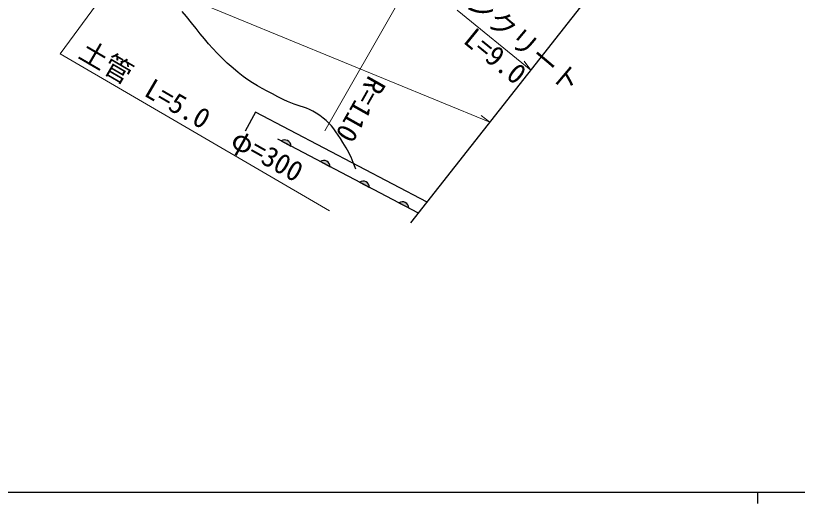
# Model space of a CAD drawing. Units: millimetres, scale not verified. Extents: x 40000 to 680000, y 20000 to 380000.
# Drawn here: x 201046 to 271588, y 204000 to 248030 of the extents above; entities that cross this region are included whole.
import ezdxf
from ezdxf.enums import TextEntityAlignment as Align

# ---------------------------------------------------------------- set-up
doc = ezdxf.new("R2010")
doc.units = ezdxf.units.MM
doc.header["$LTSCALE"] = 1000
for name, color, linetype, lineweight in [('M-BGD', 7, 'Continuous', 25), ('M-BGD-HTXT', 7, 'Continuous', 13), ('M-BMK-SRVR', 3, 'Continuous', 25), ('M-STR-HTXT', 7, 'Continuous', 13), ('M-TTL-BAND', 7, 'Continuous', 25)]:
    doc.layers.add(name, color=color, linetype=linetype, lineweight=lineweight)
doc.styles.add('ＭＳ ゴシック', font='')
doc.styles.get('ＭＳ ゴシック').set_extended_font_data('MS Gothic')

msp = doc.modelspace()

# ---------------------------------------------------------------- hatches: boundary and pattern name
at = {"layer": 'M-BGD'}
for points in [[(225891, 236250, 0.6), (225006, 236715)], [(229432, 234389, 0.6), (228547, 234854)], [(232972, 232527, 0.6), (232087, 232993)], [(236513, 230666, 0.6), (235628, 231131)]]:
    msp.add_hatch(color=256, dxfattribs=at).paths.add_polyline_path(points)

# ---------------------------------------------------------------- linework, layer by layer
for p, q in [((216469, 247941), (216085, 248417)), ((216914, 247392), (216469, 247941)), ((217325, 246881), (216914, 247392)), ((217711, 246398), (217325, 246881)), ((218084, 245939), (217711, 246398)), ((218456, 245495), (218084, 245939)), ((218836, 245061), (218456, 245495)), ((219237, 244628), (218836, 245061)), ((219669, 244191), (219237, 244628)), ((220143, 243742), (219669, 244191)), ((220671, 243274), (220143, 243742)), ((221137, 242886), (220671, 243274)), ((221581, 242543), (221137, 242886)), ((222011, 242236), (221581, 242543)), ((222435, 241957), (222011, 242236)), ((222859, 241699), (222435, 241957)), ((223292, 241453), (222859, 241699)), ((223740, 241211), (223292, 241453)), ((224212, 240966), (223740, 241211)), ((224714, 240710), (224212, 240966)), ((225255, 240434), (224714, 240710)), ((225575, 240282), (225255, 240434)), ((225880, 240157), (225575, 240282)), ((226173, 240051), (225880, 240157)), ((226456, 239958), (226173, 240051)), ((226735, 239869), (226456, 239958)), ((227012, 239778), (226735, 239869)), ((222687, 239314), (221745, 237599)), ((238183, 231200), (222687, 239314)), ((227291, 239676), (227012, 239778)), ((227576, 239556), (227291, 239676)), ((227869, 239411), (227576, 239556)), ((228175, 239233), (227869, 239411)), ((228509, 239010), (228175, 239233)), ((228807, 238786), (228509, 239010)), ((229074, 238557), (228807, 238786)), ((229317, 238321), (229074, 238557)), ((229540, 238074), (229317, 238321)), ((229750, 237814), (229540, 238074)), ((229953, 237538), (229750, 237814)), ((230154, 237243), (229953, 237538)), ((230360, 236927), (230154, 237243)), ((237398, 230201), (224711, 236871)), ((230576, 236585), (230360, 236927)), ((230734, 236331), (230576, 236585)), ((230873, 236099), (230734, 236331)), ((230996, 235881), (230873, 236099)), ((231109, 235671), (230996, 235881)), ((231214, 235461), (231109, 235671)), ((231314, 235243), (231214, 235461)), ((231414, 235011), (231314, 235243)), ((231518, 234758), (231414, 235011)), ((231628, 234475), (231518, 234758)), ((231749, 234156), (231628, 234475))]:
    msp.add_line(p, q, dxfattribs=at)
for points in [[(225891, 236250, 0.6), (225006, 236715)], [(229432, 234389, 0.6), (228547, 234854)], [(232972, 232527, 0.6), (232087, 232993)], [(236513, 230666, 0.6), (235628, 231131)]]:
    msp.add_lwpolyline(points, format="xyb", close=True, dxfattribs=at)
at = {"layer": 'M-BGD-HTXT'}
msp.add_line((243506, 263151), (228943, 237642), dxfattribs=at)
at = {"layer": 'M-BMK-SRVR'}
msp.add_line((236716, 229333), (270865, 272799), dxfattribs=at)
at = {"layer": 'M-STR-HTXT'}
for p, q in [((205056, 244583), (224059, 270392)), ((180128, 264616), (243845, 238407)), ((240902, 248533), (247526, 243092)), ((229369, 230394), (205056, 244583)), ((247526, 243092), (246942, 243909)), ((243845, 238407), (243047, 239016))]:
    msp.add_line(p, q, dxfattribs=at)
at = {"layer": 'M-TTL-BAND'}
for p, q in [((40000, 205000), (579000, 205000)), ((268000, 205000), (268000, 204000))]:
    msp.add_line(p, q, dxfattribs=at)

# ---------------------------------------------------------------- texts
at = {"layer": 'M-BGD-HTXT', "style": 'ＭＳ ゴシック'}
msp.add_text('R=110', height=1833, rotation=240.56, dxfattribs=at).set_placement((232448, 242995), align=Align.BOTTOM_LEFT)
at = {"layer": 'M-STR-HTXT', "style": 'ＭＳ ゴシック'}
for s, rotation, p in [('コンクリート', 319.831, (239276, 250151)), ('L=9.0', 320.801, (240990, 245210)), ('土管', 329.701, (206335, 243844)), ('L=5.0', 329.732, (212250, 240385)), ('φ=300', 330.607, (220041, 235838))]:
    msp.add_text(s, height=1833, rotation=rotation, dxfattribs=at).set_placement(p, align=Align.BOTTOM_LEFT)

doc.saveas('drawing.dxf')
